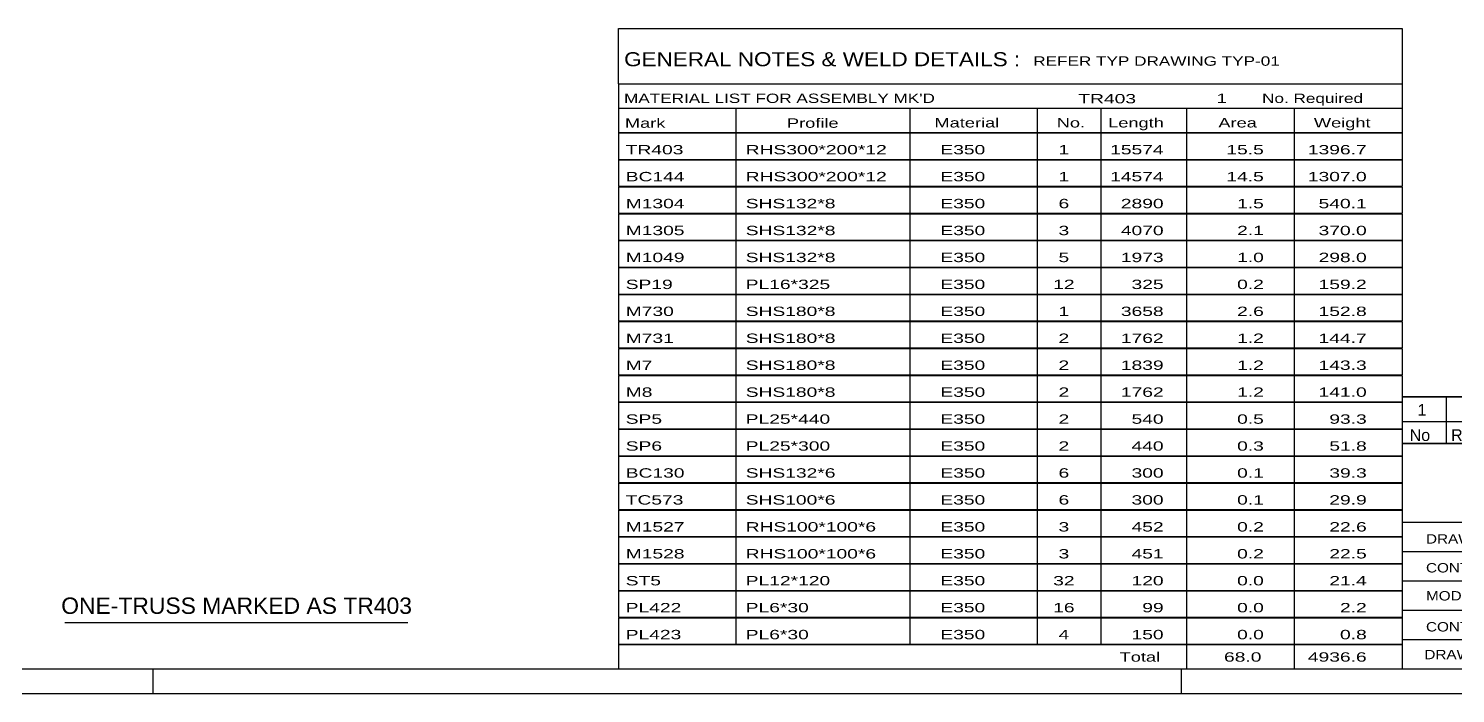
# Model space of a CAD drawing. Header units: millimetres. Extents: x -82 to 1107, y -634 to 207.
# Drawn here: x 661.5 to 952.9, y -633.9 to -498.2 of the extents above; entities that cross this region are included whole.
import ezdxf

# ---------------------------------------------------------------- set-up
doc = ezdxf.new("R2010")
doc.units = ezdxf.units.MM
doc.styles.add('Arial', font='ARIAL.TTF', dxfattribs={"height": 0.2})
doc.styles.add('Arial Narrow', font='ARIALN.TTF', dxfattribs={"height": 0.2})

# ---------------------------------------------------------------- blocks, each defined once
blk = doc.blocks.new('Unknown-348435297-1162')
at = {"color": 5, "linetype": 'Continuous'}
for p, q in [((-77.03, -628.94), (1101.97, -628.94)), ((686.97, -633.94), (686.97, -628.94)), ((896.97, -633.94), (896.97, -628.94)), ((-82.03, -633.94), (1106.97, -633.94))]:
    blk.add_line(p, q, dxfattribs=at)
blk = doc.blocks.new('Unknown-348435297-15633')
at = {"color": 7, "linetype": 'Continuous'}
for p, q in [((781.97, -498.19), (941.97, -498.19)), ((781.97, -509.44), (781.97, -498.19)), ((941.97, -498.19), (941.97, -509.44)), ((781.97, -509.44), (941.97, -509.44)), ((781.97, -509.44), (781.97, -514.44)), ((941.97, -509.44), (941.97, -514.44)), ((781.97, -514.44), (941.97, -514.44)), ((781.97, -514.44), (781.97, -519.44)), ((805.97, -514.44), (805.97, -519.44)), ((841.47, -514.44), (841.47, -519.44)), ((867.47, -514.44), (867.47, -519.44)), ((880.47, -514.44), (880.47, -519.44)), ((897.97, -514.44), (897.97, -519.44)), ((919.97, -514.44), (919.97, -519.44)), ((941.97, -514.44), (941.97, -519.44)), ((781.97, -519.44), (941.97, -519.44)), ((781.97, -519.49), (781.97, -524.89)), ((781.97, -519.49), (941.97, -519.49)), ((805.97, -519.44), (805.97, -524.94)), ((841.47, -519.44), (841.47, -524.94)), ((867.47, -519.44), (867.47, -524.94)), ((880.47, -519.44), (880.47, -524.94)), ((897.97, -519.44), (897.97, -524.94)), ((919.97, -519.44), (919.97, -524.94)), ((941.97, -519.49), (941.97, -524.89)), ((781.97, -524.89), (941.97, -524.89)), ((781.97, -524.99), (781.97, -530.39)), ((781.97, -524.99), (941.97, -524.99)), ((805.97, -524.94), (805.97, -530.44)), ((841.47, -524.94), (841.47, -530.44)), ((867.47, -524.94), (867.47, -530.44)), ((880.47, -524.94), (880.47, -530.44)), ((897.97, -524.94), (897.97, -530.44)), ((919.97, -524.94), (919.97, -530.44)), ((941.97, -524.99), (941.97, -530.39)), ((781.97, -530.39), (941.97, -530.39)), ((781.97, -530.49), (781.97, -535.89)), ((781.97, -530.49), (941.97, -530.49)), ((805.97, -530.44), (805.97, -535.94)), ((841.47, -530.44), (841.47, -535.94)), ((867.47, -530.44), (867.47, -535.94)), ((880.47, -530.44), (880.47, -535.94)), ((897.97, -530.44), (897.97, -535.94)), ((919.97, -530.44), (919.97, -535.94)), ((941.97, -530.49), (941.97, -535.89)), ((781.97, -535.89), (941.97, -535.89)), ((781.97, -535.99), (781.97, -541.39)), ((781.97, -535.99), (941.97, -535.99)), ((805.97, -535.94), (805.97, -541.44)), ((841.47, -535.94), (841.47, -541.44)), ((867.47, -535.94), (867.47, -541.44)), ((880.47, -535.94), (880.47, -541.44)), ((897.97, -535.94), (897.97, -541.44)), ((919.97, -535.94), (919.97, -541.44)), ((941.97, -535.99), (941.97, -541.39)), ((781.97, -541.39), (941.97, -541.39)), ((781.97, -541.49), (781.97, -546.89)), ((781.97, -541.49), (941.97, -541.49)), ((805.97, -541.44), (805.97, -546.94)), ((841.47, -541.44), (841.47, -546.94)), ((867.47, -541.44), (867.47, -546.94)), ((880.47, -541.44), (880.47, -546.94)), ((897.97, -541.44), (897.97, -546.94)), ((919.97, -541.44), (919.97, -546.94)), ((941.97, -541.49), (941.97, -546.89)), ((781.97, -546.89), (941.97, -546.89)), ((781.97, -546.99), (781.97, -552.39)), ((781.97, -546.99), (941.97, -546.99)), ((805.97, -546.94), (805.97, -552.44)), ((841.47, -546.94), (841.47, -552.44)), ((867.47, -546.94), (867.47, -552.44)), ((880.47, -546.94), (880.47, -552.44)), ((897.97, -546.94), (897.97, -552.44)), ((919.97, -546.94), (919.97, -552.44)), ((941.97, -546.99), (941.97, -552.39)), ((781.97, -552.39), (941.97, -552.39)), ((781.97, -552.49), (781.97, -557.89)), ((781.97, -552.49), (941.97, -552.49)), ((805.97, -552.44), (805.97, -557.94)), ((841.47, -552.44), (841.47, -557.94)), ((867.47, -552.44), (867.47, -557.94)), ((880.47, -552.44), (880.47, -557.94)), ((897.97, -552.44), (897.97, -557.94)), ((919.97, -552.44), (919.97, -557.94)), ((941.97, -552.49), (941.97, -557.89)), ((781.97, -557.89), (941.97, -557.89)), ((781.97, -557.99), (781.97, -563.39)), ((781.97, -557.99), (941.97, -557.99)), ((805.97, -557.94), (805.97, -563.44)), ((841.47, -557.94), (841.47, -563.44)), ((867.47, -557.94), (867.47, -563.44)), ((880.47, -557.94), (880.47, -563.44)), ((897.97, -557.94), (897.97, -563.44)), ((919.97, -557.94), (919.97, -563.44)), ((941.97, -557.99), (941.97, -563.39)), ((781.97, -563.39), (941.97, -563.39)), ((781.97, -563.49), (781.97, -568.89)), ((781.97, -563.49), (941.97, -563.49)), ((805.97, -563.44), (805.97, -568.94)), ((841.47, -563.44), (841.47, -568.94)), ((867.47, -563.44), (867.47, -568.94)), ((880.47, -563.44), (880.47, -568.94)), ((897.97, -563.44), (897.97, -568.94)), ((919.97, -563.44), (919.97, -568.94)), ((941.97, -563.49), (941.97, -568.89)), ((781.97, -568.89), (941.97, -568.89)), ((781.97, -568.99), (781.97, -574.39)), ((781.97, -568.99), (941.97, -568.99)), ((805.97, -568.94), (805.97, -574.44)), ((841.47, -568.94), (841.47, -574.44)), ((867.47, -568.94), (867.47, -574.44)), ((880.47, -568.94), (880.47, -574.44)), ((897.97, -568.94), (897.97, -574.44)), ((919.97, -568.94), (919.97, -574.44)), ((941.97, -568.99), (941.97, -574.39)), ((781.97, -574.39), (941.97, -574.39)), ((781.97, -574.49), (781.97, -579.89)), ((781.97, -574.49), (941.97, -574.49)), ((805.97, -574.44), (805.97, -579.94)), ((841.47, -574.44), (841.47, -579.94)), ((867.47, -574.44), (867.47, -579.94)), ((880.47, -574.44), (880.47, -579.94)), ((897.97, -574.44), (897.97, -579.94)), ((919.97, -574.44), (919.97, -579.94)), ((941.97, -574.49), (941.97, -579.89)), ((781.97, -579.89), (941.97, -579.89)), ((781.97, -579.99), (781.97, -585.39)), ((781.97, -579.99), (941.97, -579.99)), ((805.97, -579.94), (805.97, -585.44)), ((841.47, -579.94), (841.47, -585.44)), ((867.47, -579.94), (867.47, -585.44)), ((880.47, -579.94), (880.47, -585.44)), ((897.97, -579.94), (897.97, -585.44)), ((919.97, -579.94), (919.97, -585.44)), ((941.97, -579.99), (941.97, -585.39)), ((781.97, -585.39), (941.97, -585.39)), ((781.97, -585.49), (781.97, -590.89)), ((781.97, -585.49), (941.97, -585.49)), ((805.97, -585.44), (805.97, -590.94)), ((841.47, -585.44), (841.47, -590.94)), ((867.47, -585.44), (867.47, -590.94)), ((880.47, -585.44), (880.47, -590.94)), ((897.97, -585.44), (897.97, -590.94)), ((919.97, -585.44), (919.97, -590.94)), ((941.97, -585.49), (941.97, -590.89)), ((781.97, -590.89), (941.97, -590.89)), ((781.97, -590.99), (781.97, -596.39)), ((781.97, -590.99), (941.97, -590.99)), ((805.97, -590.94), (805.97, -596.44)), ((841.47, -590.94), (841.47, -596.44)), ((867.47, -590.94), (867.47, -596.44)), ((880.47, -590.94), (880.47, -596.44)), ((897.97, -590.94), (897.97, -596.44)), ((919.97, -590.94), (919.97, -596.44)), ((941.97, -590.99), (941.97, -596.39)), ((781.97, -596.39), (941.97, -596.39)), ((781.97, -596.49), (781.97, -601.89)), ((781.97, -596.49), (941.97, -596.49)), ((805.97, -596.44), (805.97, -601.94)), ((841.47, -596.44), (841.47, -601.94)), ((867.47, -596.44), (867.47, -601.94)), ((880.47, -596.44), (880.47, -601.94)), ((897.97, -596.44), (897.97, -601.94)), ((919.97, -596.44), (919.97, -601.94)), ((941.97, -596.49), (941.97, -601.89)), ((781.97, -601.89), (941.97, -601.89)), ((781.97, -601.99), (781.97, -607.39)), ((781.97, -601.99), (941.97, -601.99)), ((805.97, -601.94), (805.97, -607.44)), ((841.47, -601.94), (841.47, -607.44)), ((867.47, -601.94), (867.47, -607.44)), ((880.47, -601.94), (880.47, -607.44)), ((897.97, -601.94), (897.97, -607.44)), ((919.97, -601.94), (919.97, -607.44)), ((941.97, -601.99), (941.97, -607.39)), ((781.97, -607.39), (941.97, -607.39)), ((781.97, -607.49), (781.97, -612.89)), ((781.97, -607.49), (941.97, -607.49)), ((805.97, -607.44), (805.97, -612.94)), ((841.47, -607.44), (841.47, -612.94)), ((867.47, -607.44), (867.47, -612.94)), ((880.47, -607.44), (880.47, -612.94)), ((897.97, -607.44), (897.97, -612.94)), ((919.97, -607.44), (919.97, -612.94)), ((941.97, -607.49), (941.97, -612.89)), ((781.97, -612.89), (941.97, -612.89)), ((781.97, -612.99), (781.97, -618.39)), ((781.97, -612.99), (941.97, -612.99)), ((805.97, -612.94), (805.97, -618.44)), ((841.47, -612.94), (841.47, -618.44)), ((867.47, -612.94), (867.47, -618.44)), ((880.47, -612.94), (880.47, -618.44)), ((897.97, -612.94), (897.97, -618.44)), ((919.97, -612.94), (919.97, -618.44)), ((941.97, -612.99), (941.97, -618.39)), ((781.97, -618.39), (941.97, -618.39)), ((781.97, -618.49), (781.97, -623.89)), ((781.97, -618.49), (941.97, -618.49)), ((805.97, -618.44), (805.97, -623.94)), ((841.47, -618.44), (841.47, -623.94)), ((867.47, -618.44), (867.47, -623.94)), ((880.47, -618.44), (880.47, -623.94)), ((897.97, -618.44), (897.97, -623.94)), ((919.97, -618.44), (919.97, -623.94)), ((941.97, -618.49), (941.97, -623.89)), ((781.97, -623.89), (941.97, -623.89)), ((781.97, -623.94), (941.97, -623.94)), ((781.97, -623.94), (781.97, -628.94)), ((897.97, -623.94), (897.97, -628.94)), ((919.97, -623.94), (919.97, -628.94)), ((941.97, -623.94), (941.97, -628.94)), ((781.97, -628.94), (941.97, -628.94))]:
    blk.add_line(p, q, dxfattribs=at)
at = {"color": 7, "style": 'Arial Narrow'}
for s, height, width, p in [('GENERAL NOTES & WELD DETAILS :', 2.8633, 1.4, (783.13, -505.88)), ('REFER TYP DRAWING TYP-01', 1.9089, 1.6, (866.67, -505.78)), ("MATERIAL LIST FOR ASSEMBLY MK'D", 1.9089, 1.6, (783.13, -513.38)), ('TR403', 1.909, 1.794707, (875.88, -513.46)), ('1', 1.91, 1.794707, (904.06, -513.38)), ('No. Required', 1.9089, 1.6, (913.39, -513.38)), ('Mark', 1.909, 1.7, (783.31, -518.44)), ('Profile', 1.909, 1.7, (816.39, -518.44)), ('Material', 1.909, 1.7, (846.51, -518.38)), ('No.', 1.909, 1.7, (871.47, -518.38)), ('Length', 1.909, 1.7, (881.97, -518.38)), ('Area', 1.909, 1.7, (904.47, -518.38)), ('Weight', 1.909, 1.7, (923.97, -518.38))]:
    blk.add_text(s, height=height, dxfattribs=dict(at, width=width)).set_placement(p)
at = {"color": 7, "linetype": 'Continuous', "style": 'Arial Narrow'}
for s, height, width, p in [('TR403', 1.909, 1.794707, (783.47, -523.87)), ('RHS300*200*12', 1.9089, 1.794707, (807.97, -523.87)), ('E350', 1.909, 1.794707, (847.71, -523.87)), ('1', 1.91, 1.794707, (871.83, -523.87)), ('15574', 1.909, 1.794707, (882.37, -523.87)), ('15.5', 1.909, 1.794707, (906.1, -523.87)), ('1396.7', 1.909, 1.794707, (922.74, -523.87)), ('BC144', 1.909, 1.794707, (783.47, -529.37)), ('RHS300*200*12', 1.9089, 1.794707, (807.97, -529.37)), ('E350', 1.909, 1.794707, (847.71, -529.37)), ('1', 1.91, 1.794707, (871.83, -529.37)), ('14574', 1.909, 1.794707, (882.37, -529.37)), ('14.5', 1.909, 1.794707, (906.1, -529.37)), ('1307.0', 1.909, 1.794707, (922.74, -529.37)), ('M1304', 1.909, 1.794707, (783.47, -534.87)), ('SHS132*8', 1.909, 1.794707, (807.97, -534.87)), ('E350', 1.909, 1.794707, (847.71, -534.87)), ('6', 1.91, 1.794707, (871.83, -534.87)), ('2890', 1.909, 1.794707, (884.56, -534.87)), ('1.5', 1.909, 1.794707, (908.29, -534.87)), ('540.1', 1.909, 1.794707, (924.93, -534.87)), ('M1305', 1.909, 1.794707, (783.47, -540.37)), ('SHS132*8', 1.909, 1.794707, (807.97, -540.37)), ('E350', 1.909, 1.794707, (847.71, -540.37)), ('3', 1.91, 1.794707, (871.83, -540.37)), ('4070', 1.909, 1.794707, (884.56, -540.37)), ('2.1', 1.909, 1.794707, (908.29, -540.37)), ('370.0', 1.909, 1.794707, (924.93, -540.37)), ('M1049', 1.909, 1.794707, (783.47, -545.87)), ('SHS132*8', 1.909, 1.794707, (807.97, -545.87)), ('E350', 1.909, 1.794707, (847.71, -545.87)), ('5', 1.91, 1.794707, (871.83, -545.87)), ('1973', 1.909, 1.794707, (884.56, -545.87)), ('1.0', 1.909, 1.794707, (908.29, -545.87)), ('298.0', 1.909, 1.794707, (924.93, -545.87)), ('SP19', 1.909, 1.794707, (783.47, -551.37)), ('PL16*325', 1.909, 1.794707, (807.97, -551.37)), ('E350', 1.909, 1.794707, (847.71, -551.37)), ('12', 1.909, 1.794707, (870.74, -551.37)), ('325', 1.909, 1.794707, (886.74, -551.37)), ('0.2', 1.909, 1.794707, (908.29, -551.37)), ('159.2', 1.909, 1.794707, (924.93, -551.37)), ('M730', 1.909, 1.794707, (783.47, -556.87)), ('SHS180*8', 1.909, 1.794707, (807.97, -556.87)), ('E350', 1.909, 1.794707, (847.71, -556.87)), ('1', 1.91, 1.794707, (871.83, -556.87)), ('3658', 1.909, 1.794707, (884.56, -556.87)), ('2.6', 1.909, 1.794707, (908.29, -556.87)), ('152.8', 1.909, 1.794707, (924.93, -556.87)), ('M731', 1.909, 1.794707, (783.47, -562.37)), ('SHS180*8', 1.909, 1.794707, (807.97, -562.37)), ('E350', 1.909, 1.794707, (847.71, -562.37)), ('2', 1.91, 1.794707, (871.83, -562.37)), ('1762', 1.909, 1.794707, (884.56, -562.37)), ('1.2', 1.909, 1.794707, (908.29, -562.37)), ('144.7', 1.909, 1.794707, (924.93, -562.37)), ('M7', 1.909, 1.794707, (783.47, -567.87)), ('SHS180*8', 1.909, 1.794707, (807.97, -567.87)), ('E350', 1.909, 1.794707, (847.71, -567.87)), ('2', 1.91, 1.794707, (871.83, -567.87)), ('1839', 1.909, 1.794707, (884.56, -567.87)), ('1.2', 1.909, 1.794707, (908.29, -567.87)), ('143.3', 1.909, 1.794707, (924.93, -567.87)), ('M8', 1.909, 1.794707, (783.47, -573.37)), ('SHS180*8', 1.909, 1.794707, (807.97, -573.37)), ('E350', 1.909, 1.794707, (847.71, -573.37)), ('2', 1.91, 1.794707, (871.83, -573.37)), ('1762', 1.909, 1.794707, (884.56, -573.37)), ('1.2', 1.909, 1.794707, (908.29, -573.37)), ('141.0', 1.909, 1.794707, (924.93, -573.37)), ('SP5', 1.909, 1.794707, (783.47, -578.87)), ('PL25*440', 1.909, 1.794707, (807.97, -578.87)), ('E350', 1.909, 1.794707, (847.71, -578.87)), ('2', 1.91, 1.794707, (871.83, -578.87)), ('540', 1.909, 1.794707, (886.74, -578.87)), ('0.5', 1.909, 1.794707, (908.29, -578.87)), ('93.3', 1.909, 1.794707, (927.12, -578.87)), ('SP6', 1.909, 1.794707, (783.47, -584.37)), ('PL25*300', 1.909, 1.794707, (807.97, -584.37)), ('E350', 1.909, 1.794707, (847.71, -584.37)), ('2', 1.91, 1.794707, (871.83, -584.37)), ('440', 1.909, 1.794707, (886.74, -584.37)), ('0.3', 1.909, 1.794707, (908.29, -584.37)), ('51.8', 1.909, 1.794707, (927.12, -584.37)), ('BC130', 1.909, 1.794707, (783.47, -589.87)), ('SHS132*6', 1.909, 1.794707, (807.97, -589.87)), ('E350', 1.909, 1.794707, (847.71, -589.87)), ('6', 1.91, 1.794707, (871.83, -589.87)), ('300', 1.909, 1.794707, (886.74, -589.87)), ('0.1', 1.909, 1.794707, (908.29, -589.87)), ('39.3', 1.909, 1.794707, (927.12, -589.87)), ('TC573', 1.909, 1.794707, (783.47, -595.37)), ('SHS100*6', 1.909, 1.794707, (807.97, -595.37)), ('E350', 1.909, 1.794707, (847.71, -595.37)), ('6', 1.91, 1.794707, (871.83, -595.37)), ('300', 1.909, 1.794707, (886.74, -595.37)), ('0.1', 1.909, 1.794707, (908.29, -595.37)), ('29.9', 1.909, 1.794707, (927.12, -595.37)), ('M1527', 1.909, 1.794707, (783.47, -600.87)), ('RHS100*100*6', 1.9089, 1.794707, (807.97, -600.87)), ('E350', 1.909, 1.794707, (847.71, -600.87)), ('3', 1.91, 1.794707, (871.83, -600.87)), ('452', 1.909, 1.794707, (886.74, -600.87)), ('0.2', 1.909, 1.794707, (908.29, -600.87)), ('22.6', 1.909, 1.794707, (927.12, -600.87)), ('M1528', 1.909, 1.794707, (783.47, -606.37)), ('RHS100*100*6', 1.9089, 1.794707, (807.97, -606.37)), ('E350', 1.909, 1.794707, (847.71, -606.37)), ('3', 1.91, 1.794707, (871.83, -606.37)), ('451', 1.909, 1.794707, (886.74, -606.37)), ('0.2', 1.909, 1.794707, (908.29, -606.37)), ('22.5', 1.909, 1.794707, (927.12, -606.37)), ('ST5', 1.909, 1.794707, (783.47, -611.87)), ('PL12*120', 1.909, 1.794707, (807.97, -611.87)), ('E350', 1.909, 1.794707, (847.71, -611.87)), ('32', 1.909, 1.794707, (870.74, -611.87)), ('120', 1.909, 1.794707, (886.74, -611.87)), ('0.0', 1.909, 1.794707, (908.29, -611.87)), ('21.4', 1.909, 1.794707, (927.12, -611.87)), ('PL422', 1.909, 1.794707, (783.47, -617.37)), ('PL6*30', 1.909, 1.794707, (807.97, -617.37)), ('E350', 1.909, 1.794707, (847.71, -617.37)), ('16', 1.909, 1.794707, (870.74, -617.37)), ('99', 1.909, 1.794707, (888.93, -617.37)), ('0.0', 1.909, 1.794707, (908.29, -617.37)), ('2.2', 1.909, 1.794707, (929.3, -617.37)), ('PL423', 1.909, 1.794707, (783.47, -622.87)), ('PL6*30', 1.909, 1.794707, (807.97, -622.87)), ('E350', 1.909, 1.794707, (847.71, -622.87)), ('4', 1.91, 1.794707, (871.83, -622.87)), ('150', 1.909, 1.794707, (886.74, -622.87)), ('0.0', 1.909, 1.794707, (908.29, -622.87)), ('0.8', 1.909, 1.794707, (929.3, -622.87)), ('Total', 1.909, 1.7, (884.31, -627.44)), ('68.0', 1.909, 1.794707, (905.62, -627.44)), ('4936.6', 1.909, 1.794707, (922.74, -627.44))]:
    blk.add_text(s, height=height, dxfattribs=dict(at, width=width)).set_placement(p)
blk = doc.blocks.new('Unknown-348435297-15631')
at = {"color": 7, "linetype": 'Continuous'}
for p, q in [((941.97, -582.88), (941.97, -628.94)), ((941.97, -582.88), (1101.97, -582.88)), ((1101.97, -582.94), (1101.97, -628.94)), ((941.97, -598.94), (1101.97, -598.94)), ((982.11, -598.94), (982.11, -628.94)), ((941.97, -604.94), (1101.97, -604.94)), ((1083.97, -628.88), (1083.97, -604.88)), ((941.97, -610.94), (1101.97, -610.94)), ((1026.11, -610.94), (1026.11, -628.94)), ((941.97, -616.94), (1101.97, -616.94)), ((941.97, -622.94), (1083.97, -622.94)), ((941.97, -628.94), (1101.97, -628.94))]:
    blk.add_line(p, q, dxfattribs=at)
at = {"color": 7, "style": 'Arial Narrow'}
for s, height, width, p in [('DRAWING TITLE', 1.9089, 1.425378, (946.86, -603.33)), ('TRUSS  ', 1.909, 1.425378, (983.78, -603.35)), ('CONTRACT', 1.909, 1.425378, (946.86, -609.23)), ('TERMINAL BUILDING', 1.9089, 1.425378, (984.03, -608.86)), ('MODELLED BY', 1.9089, 1.425378, (946.86, -614.95)), ('GSK', 1.909, 1.425378, (983.86, -614.89)), ('ISSUED', 1.909, 1.425378, (1026.91, -615.29)), ('11.04.2026', 1.909, 1.425378, (1043.66, -615.42)), ('CONTRACT NO', 1.9089, 1.425378, (946.86, -621.28)), ('AN-C-1376', 1.909, 1.425378, (984.2, -621.16)), ('SCALE', 1.909, 1.425378, (1026.91, -621.29)), ('A1', 6.204, 1.25, (1088.21, -626.74)), ('DRAWING No', 1.909, 1.425378, (946.53, -626.94)), ('[TR.403]', 1.909, 1.425378, (984.44, -626.95)), ('REVISION No.', 1.9089, 1.425378, (1026.91, -628.17)), ('1', 3.34, 1.5, (1063.89, -628.26))]:
    blk.add_text(s, height=height, dxfattribs=dict(at, width=width)).set_placement(p)
at = {"color": 7, "linetype": 'Continuous', "style": 'Arial Narrow'}
for s, height, width, p in [('PH #', 2.1, 1.42538, (1089.37, -609.38)), ('104', 2.1, 1.42538, (1090.16, -615.28)), ('NTS', 1.909, 1.425378, (1043.97, -620.88))]:
    blk.add_text(s, height=height, dxfattribs=dict(at, width=width)).set_placement(p)
blk = doc.blocks.new('Unknown-348435297-15632')
at = {"color": 7, "linetype": 'Continuous'}
for p, q in [((941.97, -573.38), (1101.97, -573.38)), ((1101.97, -573.38), (941.97, -573.38)), ((941.97, -573.38), (941.97, -578.38)), ((950.97, -573.38), (950.97, -578.38)), ((974.97, -573.38), (974.97, -578.38)), ((1071.97, -573.38), (1071.97, -578.38)), ((1101.97, -573.38), (1101.97, -578.38)), ((941.97, -578.38), (1101.97, -578.38)), ((941.97, -578.38), (941.97, -582.88)), ((941.97, -578.38), (1101.97, -578.38)), ((950.97, -578.38), (950.97, -582.88)), ((974.97, -578.38), (974.97, -582.88)), ((1071.97, -578.38), (1071.97, -582.88)), ((1101.97, -578.38), (1101.97, -582.88)), ((1101.97, -582.88), (941.97, -582.88))]:
    blk.add_line(p, q, dxfattribs=at)
at = {"color": 7, "linetype": 'Continuous', "style": 'Arial Narrow'}
for s, height, width, p in [('1', 2.39, 1.196471, (945.13, -577.24)), ('0', 2.39, 1.196471, (959.98, -577.24)), ('ISSUED FOR CONSTRUCTION', 2.3861, 1.196471, (976.97, -577.24)), ('11.04.2026', 2.386, 1.196471, (1077.97, -577.24)), ('No', 2.386, 1.2, (943.52, -582.38)), ('REV MARK', 2.386, 1.2, (951.97, -582.38)), ('REVISION DESCRIPTION', 2.3861, 1.2, (976.97, -582.38)), ('REV. DATE', 2.386, 1.2, (1077.26, -582.38))]:
    blk.add_text(s, height=height, dxfattribs=dict(at, width=width)).set_placement(p)
blk = doc.blocks.new('Unknown-348435297-15634')
at = {"color": 7, "linetype": 'Continuous'}
blk.add_line((668.97, -619.44), (738.97, -619.44), dxfattribs=at)
at = {"color": 7, "style": 'Arial'}
blk.add_text('ONE-TRUSS MARKED AS TR403', height=3.3428, dxfattribs=at).set_placement((668.22, -617.69))

msp = doc.modelspace()

# ---------------------------------------------------------------- block references
for name in ['Unknown-348435297-1162', 'Unknown-348435297-15633', 'Unknown-348435297-15632', 'Unknown-348435297-15631', 'Unknown-348435297-15634']:
    msp.add_blockref(name, (0, 0))

doc.saveas('drawing.dxf')
